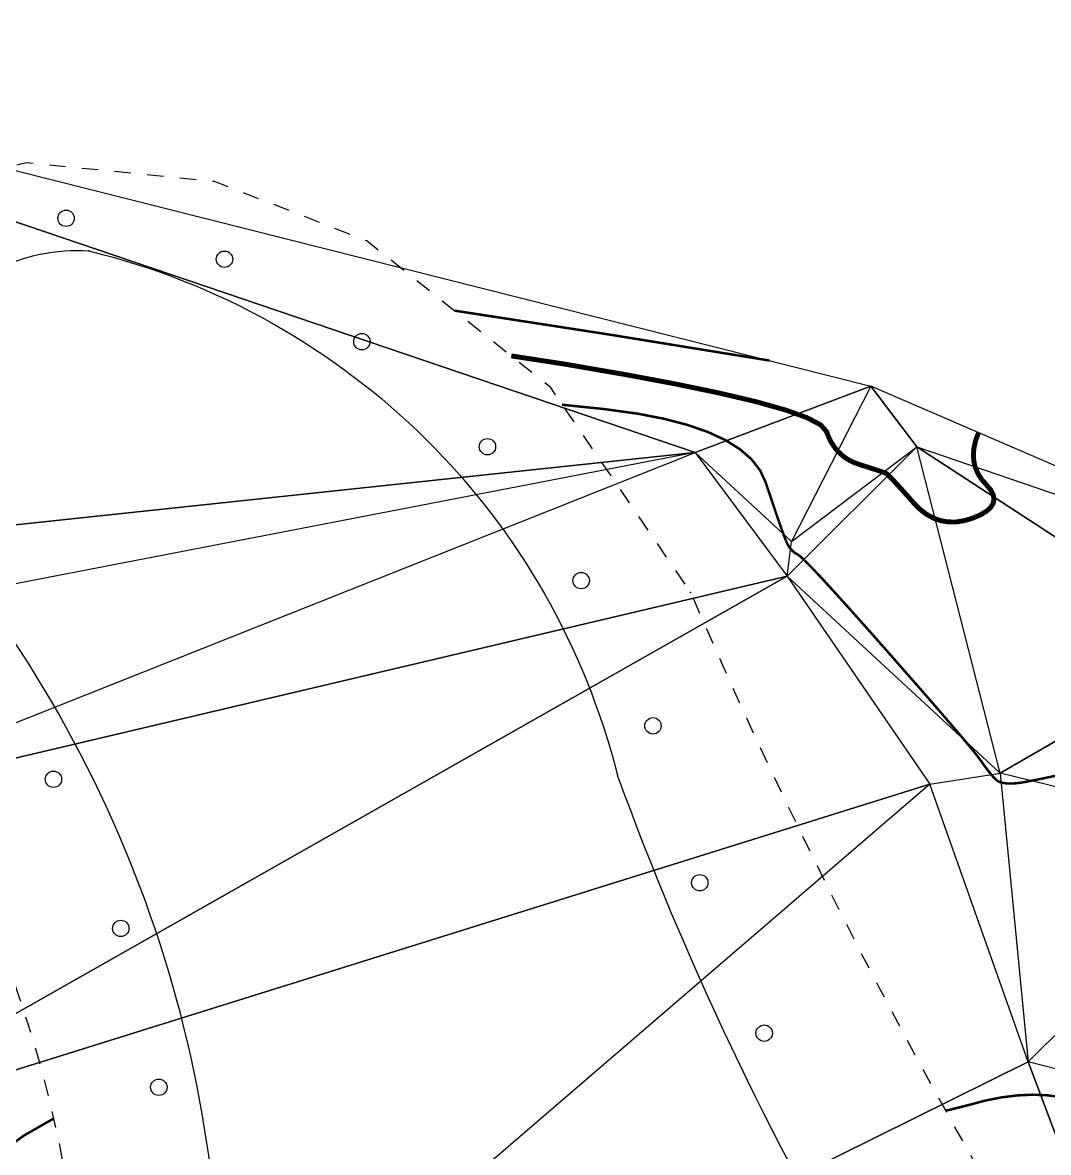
# Model space of a CAD drawing. Extents: x 1060 to 1934, y 610 to 1562.
# Drawn here: x 1327.43 to 1358.73, y 845.55 to 880.04 of the extents above; entities that cross this region are included whole.
import ezdxf

# ---------------------------------------------------------------- set-up
doc = ezdxf.new("R2010")
doc.units = 0
doc.header["$LTSCALE"] = 0.5
doc.header["$PDSIZE"] = 0.2
doc.linetypes.add('X6', pattern=[2, 1, -1])
doc.layers.get('0').update_dxf_attribs({"linetype": 'CONTINUOUS'})
for name, color, linetype in [('DGX', 2, 'CONTINUOUS'), ('DLSS', 4, 'CONTINUOUS'), ('SJW', 1, 'CONTINUOUS'), ('SXSS', 5, 'CONTINUOUS'), ('ZBTZ', 3, 'CONTINUOUS'), ('ZDH', 1, 'CONTINUOUS')]:
    doc.layers.add(name, color=color, linetype=linetype)

# ---------------------------------------------------------------- blocks, each defined once
blk = doc.blocks.new('gc170')
at = {"linetype": 'Continuous'}
blk.add_circle((0, 0), 0.5, dxfattribs=at)

msp = doc.modelspace()

# ---------------------------------------------------------------- linework, layer by layer
at = {"layer": 'DGX', "linetype": 'Continuous', "const_width": 0.075, "flags": 128}
for points, elevation in [([(1350.22, 869.728), (1345.273, 870.531), (1340.719, 871.235), (1340.613, 871.251)], 10.5), ([(1358.943, 857.051), (1358.533, 856.963), (1358.205, 856.897), (1357.959, 856.852), (1357.794, 856.828), (1357.675, 856.818), (1357.567, 856.815), (1357.469, 856.818), (1357.381, 856.828), (1357.304, 856.844), (1357.237, 856.866), (1357.18, 856.895), (1357.134, 856.931), (1357.09, 856.974), (1357.042, 857.027), (1356.989, 857.089), (1356.931, 857.16), (1356.868, 857.241), (1356.801, 857.331), (1356.729, 857.43), (1356.652, 857.538), (1356.539, 857.689), (1356.357, 857.914), (1356.106, 858.215), (1355.787, 858.59), (1355.399, 859.041), (1354.943, 859.566), (1354.418, 860.166), (1353.825, 860.842), (1353.233, 861.512), (1352.712, 862.096), (1352.263, 862.595), (1351.885, 863.008), (1351.579, 863.335), (1351.344, 863.577), (1351.18, 863.733), (1351.087, 863.804), (1351.032, 863.834), (1350.981, 863.869), (1350.932, 863.91), (1350.887, 863.956), (1350.845, 864.007), (1350.806, 864.063), (1350.771, 864.124), (1350.739, 864.19), (1350.702, 864.279), (1350.654, 864.407), (1350.593, 864.574), (1350.52, 864.781), (1350.435, 865.028), (1350.338, 865.314), (1350.229, 865.639), (1350.107, 866.004), (1349.935, 866.374), (1349.672, 866.713), (1349.319, 867.021), (1348.876, 867.299), (1348.343, 867.546), (1347.719, 867.763), (1347.006, 867.95), (1346.202, 868.105), (1345.2, 868.244), (1343.891, 868.379), (1343.89, 868.379)], 9.5), ([(1359.106, 847.244), (1358.681, 847.299), (1358.238, 847.316), (1357.777, 847.294), (1357.298, 847.234), (1356.801, 847.135), (1356.287, 846.998), (1355.709, 846.852), (1355.591, 846.831)], 9), ([(1328.384, 846.593), (1327.469, 846.07), (1325.827, 844.889)], 9.5)]:
    msp.add_lwpolyline(points, dxfattribs=dict(at, elevation=elevation))
at = {"layer": 'DGX', "color": 3, "linetype": 'Continuous', "const_width": 0.15, "elevation": 10, "flags": 128}
msp.add_lwpolyline([(1356.601, 867.529), (1356.516, 867.298), (1356.463, 867.076), (1356.443, 866.864), (1356.456, 866.662), (1356.501, 866.468), (1356.579, 866.284), (1356.689, 866.11), (1356.832, 865.944), (1356.965, 865.788), (1357.045, 865.639), (1357.072, 865.499), (1357.047, 865.366), (1356.969, 865.241), (1356.839, 865.125), (1356.655, 865.016), (1356.419, 864.916), (1356.162, 864.839), (1355.913, 864.8), (1355.674, 864.801), (1355.444, 864.84), (1355.223, 864.918), (1355.012, 865.035), (1354.81, 865.191), (1354.617, 865.386), (1354.439, 865.587), (1354.282, 865.763), (1354.145, 865.913), (1354.03, 866.038), (1353.936, 866.137), (1353.863, 866.211), (1353.811, 866.26), (1353.779, 866.282), (1353.748, 866.296), (1353.696, 866.315), (1353.624, 866.34), (1353.532, 866.372), (1353.418, 866.409), (1353.285, 866.453), (1353.13, 866.502), (1352.956, 866.558), (1352.778, 866.625), (1352.616, 866.708), (1352.469, 866.809), (1352.337, 866.927), (1352.22, 867.061), (1352.118, 867.212), (1352.031, 867.38), (1351.959, 867.565), (1351.778, 867.767), (1351.364, 867.984), (1350.715, 868.217), (1349.833, 868.466), (1348.716, 868.73), (1347.366, 869.011), (1345.782, 869.307), (1343.965, 869.62), (1342.343, 869.87)], dxfattribs=at)
at = {"layer": 'DLSS', "linetype": 'X6', "flags": 128}
msp.add_lwpolyline([(1359.013, 747.655), (1357.933, 747.671, 0.056511), (1343.805, 770.804, -0.135754), (1337.395, 786.419, 0.013964), (1334.273, 803.346, 0.003677), (1333.736, 806.251, -0.039369), (1329.227, 835.59, 0.191592), (1320.984, 861.714, -0.504911), (1327.546, 875.774), (1333.277, 875.203), (1337.942, 873.382), (1343.503, 868.944), (1347.809, 862.652, 0.027304), (1356.467, 845.271, 0.149524), (1360.215, 840.375, 0.301028), (1365.692, 842.97, 0.096731), (1371.465, 853.224, 0.180929), (1370.554, 863.478)], format="xyb", dxfattribs=at)
at = {"layer": 'SJW', "linetype": 'Continuous'}
for points in [[(1347.951, 866.921, 9.109), (1320.217, 863.967, 8.146), (1309.289, 880.045, 12.047)], [(1347.951, 866.921, 9.109), (1309.289, 880.045, 12.047), (1353.316, 868.948, 10.383)], [(1353.316, 868.948, 10.383), (1350.897, 864.208, 9.541), (1347.951, 866.921, 9.109)], [(1354.714, 867.093, 10.167), (1353.316, 868.948, 10.383), (1350.897, 864.208, 9.541)], [(1354.714, 867.093, 10.167), (1368.559, 862.362, 8.606), (1353.316, 868.948, 10.383)], [(1357.264, 857.132, 9.518), (1354.714, 867.093, 10.167), (1350.764, 863.142, 9.392)], [(1354.714, 867.093, 10.167), (1350.764, 863.142, 9.392), (1350.897, 864.208, 9.541)], [(1364.017, 861.044, 9.603), (1357.264, 857.132, 9.518), (1354.714, 867.093, 10.167)], [(1364.017, 861.044, 9.603), (1354.714, 867.093, 10.167), (1368.559, 862.362, 8.606)], [(1347.951, 866.921, 9.109), (1320.984, 861.714, 8.107), (1320.217, 863.967, 8.146)], [(1350.764, 863.142, 9.392), (1320.549, 856.021, 8.664), (1347.951, 866.921, 9.109)], [(1320.549, 856.021, 8.664), (1347.951, 866.921, 9.109), (1320.984, 861.714, 8.107)], [(1350.764, 863.142, 9.392), (1350.897, 864.208, 9.541), (1347.951, 866.921, 9.109)], [(1350.764, 863.142, 9.392), (1355.115, 856.796, 9.387), (1320.443, 845.962, 9.688)], [(1350.764, 863.142, 9.392), (1320.443, 845.962, 9.688), (1320.549, 856.021, 8.664)], [(1357.264, 857.132, 9.518), (1350.764, 863.142, 9.392), (1355.115, 856.796, 9.387)], [(1364.017, 861.044, 9.603), (1365.071, 855.223, 9.381), (1357.264, 857.132, 9.518)], [(1357.264, 857.132, 9.518), (1358.119, 848.32, 9.073), (1355.115, 856.796, 9.387)], [(1365.071, 855.223, 9.381), (1357.264, 857.132, 9.518), (1358.119, 848.32, 9.073)], [(1355.115, 856.796, 9.387), (1327.776, 833.279, 8.509), (1320.443, 845.962, 9.688)], [(1358.119, 848.32, 9.073), (1355.115, 856.796, 9.387), (1327.776, 833.279, 8.509)], [(1365.071, 855.223, 9.381), (1361.779, 847.386, 9.137), (1358.119, 848.32, 9.073)], [(1358.119, 848.32, 9.073), (1327.776, 833.279, 8.509), (1360.144, 842.945, 8.51)], [(1361.779, 847.386, 9.137), (1358.119, 848.32, 9.073), (1360.144, 842.945, 8.51)]]:
    msp.add_polyline3d(points, close=True, dxfattribs=at)
at = {"layer": 'SXSS', "linetype": 'Continuous', "flags": 128}
msp.add_lwpolyline([(1363.179, 743.935), (1362.969, 747.725, 0.052439), (1361.58, 751.561, 0.094918), (1349.011, 771.482, -0.21136), (1343.201, 784.28, -0.006835), (1340.243, 796.018, -0.067086), (1333.415, 838.169, 0.192623), (1324.387, 864.845, -0.606345), (1329.45, 873.073, -0.278714), (1345.583, 857.053, 0.047), (1353.297, 840.822, 0.17208), (1361.989, 835.602, 0.324672), (1372.137, 842.968, 0.074267), (1375.905, 859.049, 0.097466), (1373.65, 876.864)], format="xyb", dxfattribs=at)
at = {"layer": 'ZDH', "linetype": 'Continuous'}
for p in [(1329.45, 873.073, 8.058), (1329.45, 873.073, 8.058), (1329.45, 873.073, 8.058), (1353.316, 868.948, 10.383), (1353.316, 868.948, 10.383), (1354.714, 867.093, 10.167), (1354.714, 867.093, 10.167), (1354.714, 867.093, 10.167), (1347.951, 866.921, 9.109), (1347.951, 866.921, 9.109), (1350.897, 864.208, 9.541), (1350.897, 864.208, 9.541), (1350.764, 863.142, 9.392), (1350.764, 863.142, 9.392), (1350.764, 863.142, 9.392), (1347.809, 862.652, 8.112), (1347.809, 862.652, 8.112), (1347.809, 862.652, 8.112), (1357.264, 857.132, 9.518), (1357.264, 857.132, 9.518), (1345.583, 857.053, 8.052), (1345.583, 857.053, 8.052), (1345.583, 857.053, 8.052), (1355.115, 856.796, 9.387), (1355.115, 856.796, 9.387), (1355.115, 856.796, 9.387), (1358.119, 848.32, 9.073), (1358.119, 848.32, 9.073), (1358.119, 848.32, 9.073)]:
    msp.add_point(p, dxfattribs=at)

# ---------------------------------------------------------------- block references
at = {"layer": 'ZBTZ', "linetype": 'Continuous', "xscale": 0.5, "yscale": 0.5}
for p, rotation in [((1328.755, 874.073), 15.15593473313992), ((1333.588, 872.822), 345.1580517058446), ((1337.781, 870.305), 320.0603963207827), ((1341.614, 867.096), 320.0603963207827), ((1344.473, 863.011), 303.7357194328943), ((1346.664, 858.577), 286.6263106578676), ((1328.369, 856.946), 123.4708109075522), ((1348.094, 853.786), 286.6263106578676), ((1330.424, 852.392), 113.6577571520375), ((1350.059, 849.195), 294.2941882538618), ((1331.585, 847.544), 101.545898377614)]:
    msp.add_blockref('gc170', p, dxfattribs=dict(at, rotation=rotation))

doc.saveas('drawing.dxf')
